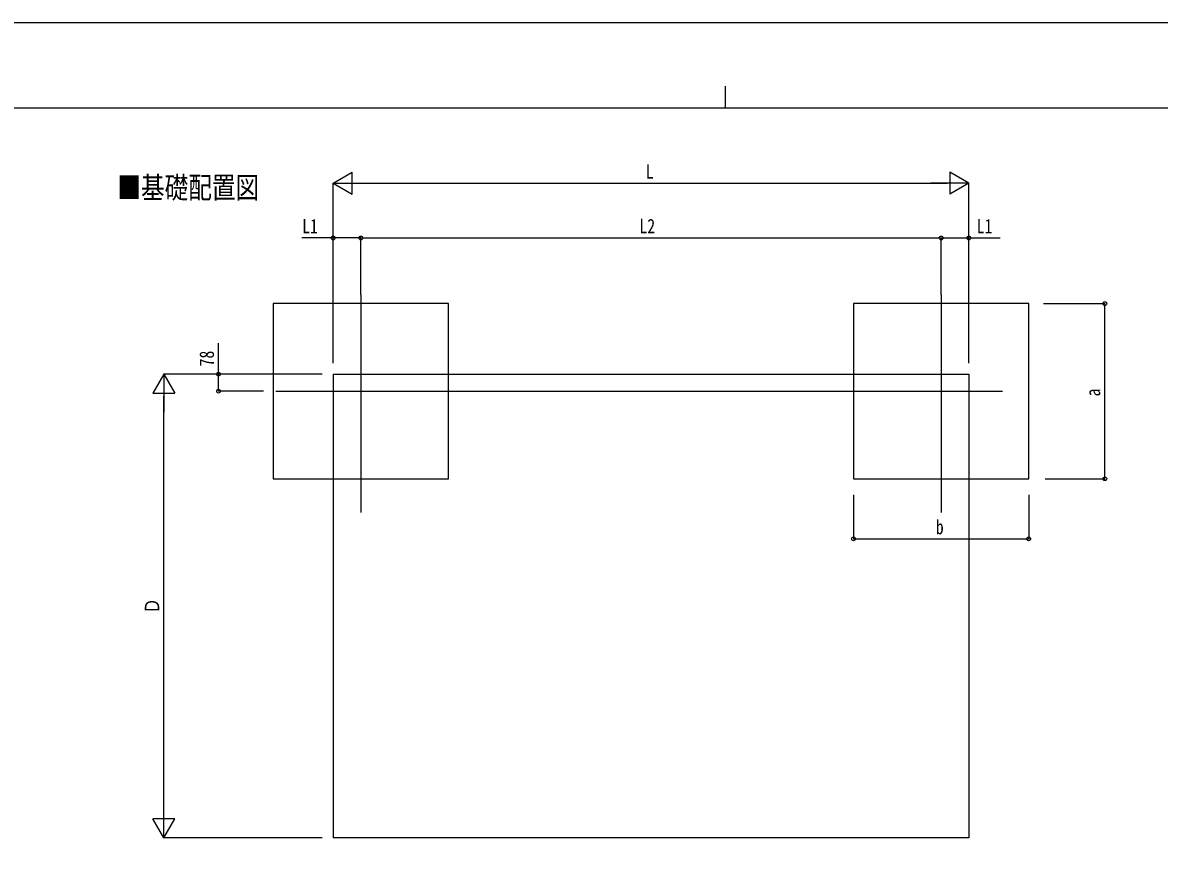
# Model space of a CAD drawing. Units: millimetres, scale not verified. Extents: x -8410 to 8410, y -5940 to 5940.
# Drawn here: x -3219 to 1972, y 2150 to 5940 of the extents above; entities that cross this region are included whole.
import ezdxf
from ezdxf.enums import TextEntityAlignment as Align

# ---------------------------------------------------------------- set-up
doc = ezdxf.new("R2010")
doc.units = ezdxf.units.MM
doc.header["$LTSCALE"] = 30
for name, color, linetype in [('0-2_USER1', 3, 'Continuous'), ('0-3_YKK_12', 2, 'Continuous'), ('0-5_YKK_A1', 4, 'Continuous'), ('0-6_YKK_D', 6, 'Continuous'), ('0-7_YKK_ZWAK', 7, 'Continuous')]:
    doc.layers.add(name, color=color, linetype=linetype)
doc.styles.add('ＭＳ ゴシック', font='')
doc.styles.get('ＭＳ ゴシック').set_extended_font_data('MS Gothic')

msp = doc.modelspace()

# ---------------------------------------------------------------- linework, layer by layer
at = {"layer": '0-3_YKK_12'}
for p, q in [((-1674.44, 4696.64), (-1674.44, 3701.47)), ((975.56, 4696.64), (975.56, 3701.47)), ((-2062.4, 4256.56), (1256.7, 4256.56))]:
    msp.add_line(p, q, dxfattribs=at)
at = {"layer": '0-5_YKK_A1'}
for p, q in [((-1801.44, 4334.36), (1102.56, 4334.36)), ((-1801.44, 4334.36), (-1801.44, 2215.98)), ((1102.56, 4334.36), (1102.56, 2215.98)), ((1102.56, 2215.98), (-1801.44, 2215.98))]:
    msp.add_line(p, q, dxfattribs=at)
for points in [[(-2074.44, 3856.56), (-1274.44, 3856.56), (-1274.44, 4656.56), (-2074.44, 4656.56)], [(575.56, 3856.56), (1375.56, 3856.56), (1375.56, 4656.56), (575.56, 4656.56)]]:
    msp.add_lwpolyline(points, close=True, dxfattribs=at)
at = {"layer": '0-6_YKK_D'}
for p, q in [((-1801.44, 5206.56), (-1714.84, 5256.56)), ((-1714.84, 5156.56), (-1714.84, 5256.56)), ((1102.56, 5206.56), (1015.96, 5256.56)), ((1015.96, 5256.56), (1015.96, 5156.56)), ((-1801.44, 4384.36), (-1801.44, 5207.56)), ((-1801.44, 5206.56), (-1714.84, 5156.56)), ((-1801.44, 5206.56), (-1628.23, 5206.56)), ((-1701.44, 5206.56), (1002.56, 5206.56)), ((1102.56, 5206.56), (929.36, 5206.56)), ((1102.56, 5206.56), (1015.96, 5156.56)), ((1102.56, 4384.36), (1102.56, 5207.56)), ((-1801.44, 4384.36), (-1801.44, 4957.56)), ((-1674.44, 4696.64), (-1674.44, 4957.56)), ((-1674.44, 4696.64), (-1674.44, 4957.56)), ((-1674.44, 4956.56), (975.56, 4956.56)), ((975.56, 4696.64), (975.56, 4957.56)), ((975.56, 4696.64), (975.56, 4957.56)), ((1102.56, 4384.36), (1102.56, 4957.56)), ((1442.72, 4656.56), (1724.67, 4656.56)), ((1723.67, 3856.56), (1723.67, 4656.56)), ((-2574.44, 4334.36), (-2624.44, 4247.75)), ((-1851.44, 4334.36), (-2575.44, 4334.36)), ((-2574.44, 4334.36), (-2524.44, 4247.75)), ((-2574.44, 4334.36), (-2574.44, 4161.15)), ((-1851.44, 4334.36), (-2325.44, 4334.36)), ((-2624.44, 4247.75), (-2524.44, 4247.75)), ((-2574.44, 2315.98), (-2574.44, 4234.36)), ((-2119.88, 4256.56), (-2325.44, 4256.56)), ((1450.56, 3856.56), (1724.67, 3856.56)), ((575.56, 3782.36), (575.56, 3580.56)), ((1375.56, 3782.54), (1375.56, 3580.56)), ((575.56, 3581.56), (1375.56, 3581.56)), ((-2574.44, 2215.98), (-2574.44, 2389.18)), ((-2574.44, 2215.98), (-2624.44, 2302.58)), ((-2524.44, 2302.58), (-2624.44, 2302.58)), ((-2574.44, 2215.98), (-2524.44, 2302.58)), ((-1851.44, 2215.98), (-2575.44, 2215.98))]:
    msp.add_line(p, q, dxfattribs=at)
for points in [[(-1674.44, 4956.56), (-1801.44, 4956.56), (-1944.04, 4956.56)], [(975.56, 4956.56), (1102.56, 4956.56), (1245.16, 4956.56)], [(-2324.44, 4256.56), (-2324.44, 4334.36), (-2324.44, 4476.62)]]:
    msp.add_lwpolyline(points, dxfattribs=at)
for centre in [(-1801.44, 4956.56), (-1674.44, 4956.56), (-1674.44, 4956.56), (975.56, 4956.56), (975.56, 4956.56), (1102.56, 4956.56), (1723.67, 4656.56), (-2324.44, 4334.36), (-2324.44, 4256.56), (1723.67, 3856.56), (575.56, 3581.56), (1375.56, 3581.56)]:
    msp.add_circle(centre, 8.5, dxfattribs=at)
at = {"layer": '0-7_YKK_ZWAK'}
for p, q in [((-9.96, 5650), (-9.96, 5550)), ((7790.04, 5550), (-7809.96, 5550))]:
    msp.add_line(p, q, dxfattribs=at)
msp.add_lwpolyline([(-8410, -5940), (8410, -5940), (8410, 5940), (-8410, 5940)], close=True, dxfattribs=at)

# ---------------------------------------------------------------- texts
at = {"layer": '0-2_USER1', "style": 'ＭＳ ゴシック', "width": 0.8}
msp.add_text('■基礎配置図', height=98.97, dxfattribs=at).set_placement((-2787.05, 5107.7), align=Align.BOTTOM_LEFT)
at = {"layer": '0-6_YKK_D', "style": 'ＭＳ ゴシック', "width": 0.8}
for s, p in [('L', (-373.44, 5207.56)), ('L1', (-1942.7, 4957.89)), ('L2', (-402.24, 4958.22)), ('L1', (1138.23, 4957.89)), ('b', (951.56, 3582.89))]:
    msp.add_text(s, height=65.98, dxfattribs=at).set_placement(p, align=Align.BOTTOM_LEFT)
for s, p in [('78', (-2325.77, 4369.69)), ('a', (1722, 4232.56)), ('Ｄ', (-2575.44, 3239.17))]:
    msp.add_text(s, height=65.98, rotation=90, dxfattribs=at).set_placement(p, align=Align.BOTTOM_LEFT)

doc.saveas('drawing.dxf')
